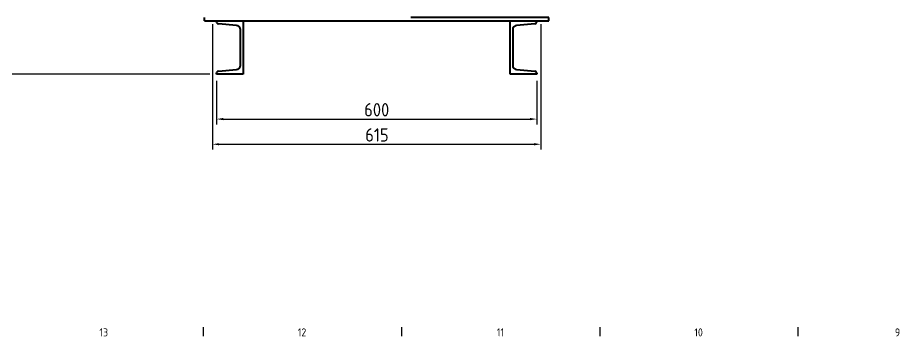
# Model space of a CAD drawing. Header units: millimetres. Extents: x 0 to 5945, y 0 to 4205.
# Drawn here: x 1139 to 2791, y 83 to 680 of the extents above; entities that cross this region are included whole.
import ezdxf

# ---------------------------------------------------------------- set-up
doc = ezdxf.new("R2010")
doc.units = ezdxf.units.MM
doc.header["$LTSCALE"] = 5
doc.layers.get('0').update_dxf_attribs({"color": 3, "lineweight": 25})
for name, color, linetype, lineweight in [('가시적인 것(ISO)', 3, 'Continuous', 40), ('경계(ISO)', 7, 'Continuous', 25), ('치수(ISO)', 2, 'Continuous', 25)]:
    doc.layers.add(name, color=color, linetype=linetype, lineweight=lineweight)
doc.styles.add('문자 텍스트_PSTEK_POSCO', font='isocp.shx')
doc.styles.add('치수 텍스트_PSTEK_POSCO', font='isocp.shx')
doc.dimstyles.new('치수_PSTEK_POSCO', dxfattribs={"dimscale": 5, "dimtxt": 5, "dimasz": 2.5, "dimexe": 2, "dimexo": 2.5, "dimgap": 1, "dimtad": 1, "dimrnd": 1e-08, "dimdsep": 46, "dimtxsty": '치수 텍스트_PSTEK_POSCO', "dimcen": 0.09, "dimdle": 10, "dimclrd": 7, "dimclre": 7, "dimclrt": 2, "dimadec": 1, "dimazin": 2, "dimtfac": 1, "dimtmove": 0, "dimatfit": 3, "dimfxl": 0, "dimtolj": 1, "dimlwd": -1, "dimlwe": -1, "dimarcsym": 0})

# ---------------------------------------------------------------- blocks, each defined once
blk = doc.blocks.new('경계 Default Border')
at = {"layer": '경계(ISO)'}
for p, q in [((297.25, 20), (297.25, 16.6)), ((371.56, 20), (371.56, 16.6)), ((445.88, 20), (445.88, 16.6)), ((520.19, 20), (520.19, 16.6))]:
    blk.add_line(p, q, dxfattribs=at)
at = {"layer": '경계(ISO)', "color": 2, "char_height": 3, "attachment_point": 7, "style": '문자 텍스트_PSTEK_POSCO'}
for s, insert in [('13', (258.41, 16.57)), ('12', (332.72, 16.57)), ('11', (407.37, 16.6)), ('10', (481.35, 16.57)), ('9', (556.49, 16.57))]:
    blk.add_mtext(s, dxfattribs=dict(at, insert=insert))
blk = doc.blocks.new('*D23')
at = {"layer": 'Defpoints', "color": 0}
for p in [(1464.1, 1692.6), (1014.1, 574.4), (1511.4, 574.4)]:
    blk.add_point(p, dxfattribs=at)
at = {"layer": '치수(ISO)', "color": 7}
for p, q in [((1451.6, 1692.6), (1004.1, 1692.6)), ((1014.1, 1680.1), (1014.1, 586.9)), ((1498.9, 574.4), (1004.1, 574.4))]:
    blk.add_line(p, q, dxfattribs=at)
for points in [[(1012, 1680.1), (1016.2, 1680.1), (1014.1, 1692.6)], [(1012, 586.9), (1016.2, 586.9), (1014.1, 574.4)]]:
    blk.add_solid(points, dxfattribs=at)
at = {"layer": '치수(ISO)', "color": 2, "insert": (996.6, 1096.5), "char_height": 25, "attachment_point": 4, "rotation": 90, "style": '치수 텍스트_PSTEK_POSCO'}
blk.add_mtext('\\A1;1118.2', dxfattribs=at)
blk = doc.blocks.new('*D24')
at = {"layer": 'Defpoints', "color": 0}
for p in [(1511.4, 574.4), (2111.4, 574.4), (2111.4, 490.2)]:
    blk.add_point(p, dxfattribs=at)
at = {"layer": '치수(ISO)', "color": 7}
for p, q in [((1511.4, 561.9), (1511.4, 480.2)), ((2111.4, 561.9), (2111.4, 480.2)), ((1523.9, 490.2), (2098.9, 490.2))]:
    blk.add_line(p, q, dxfattribs=at)
for points in [[(1523.9, 492.3), (1523.9, 488.1), (1511.4, 490.2)], [(2098.9, 492.3), (2098.9, 488.1), (2111.4, 490.2)]]:
    blk.add_solid(points, dxfattribs=at)
at = {"layer": '치수(ISO)', "color": 2, "insert": (1788.1, 507.7), "char_height": 25, "attachment_point": 4, "style": '치수 텍스트_PSTEK_POSCO'}
blk.add_mtext('\\A1;600', dxfattribs=at)
blk = doc.blocks.new('*D25')
at = {"layer": 'Defpoints', "color": 0}
for p in [(1503.9, 680.4), (2118.9, 680.4), (2118.9, 443)]:
    blk.add_point(p, dxfattribs=at)
at = {"layer": '치수(ISO)', "color": 7}
for p, q in [((1503.9, 667.9), (1503.9, 433)), ((2118.9, 667.9), (2118.9, 433)), ((1516.4, 443), (2106.4, 443))]:
    blk.add_line(p, q, dxfattribs=at)
for points in [[(1516.4, 445.1), (1516.4, 440.9), (1503.9, 443)], [(2106.4, 445.1), (2106.4, 440.9), (2118.9, 443)]]:
    blk.add_solid(points, dxfattribs=at)
at = {"layer": '치수(ISO)', "color": 2, "insert": (1790.1, 460.5), "char_height": 25, "attachment_point": 4, "style": '치수 텍스트_PSTEK_POSCO'}
blk.add_mtext('\\A1;615', dxfattribs=at)

msp = doc.modelspace()

# ---------------------------------------------------------------- linework, layer by layer
at = {"layer": '가시적인 것(ISO)'}
for p, q in [((1488.876, 674.394), (1488.876, 680.394)), ((2133.876, 680.394), (1875.376, 680.394)), ((2133.876, 674.394), (2133.876, 680.394)), ((1488.876, 674.394), (1511.376, 674.394)), ((1511.376, 672.747), (1511.376, 674.394)), ((1511.376, 674.394), (1561.376, 674.394)), ((1549.074, 665.784), (1515.028, 668.762)), ((1561.376, 674.394), (2061.376, 674.394)), ((1561.376, 674.394), (1561.376, 574.394)), ((2061.376, 574.394), (2061.376, 674.394)), ((2061.376, 674.394), (2111.376, 674.394)), ((2107.725, 668.762), (2073.679, 665.784)), ((2111.376, 674.394), (2133.876, 674.394)), ((2111.376, 674.394), (2111.376, 672.747)), ((1556.376, 590.975), (1556.376, 657.814)), ((2066.376, 657.814), (2066.376, 590.975)), ((1515.028, 580.027), (1549.074, 583.005)), ((2073.679, 583.005), (2107.725, 580.027)), ((1511.376, 574.394), (1511.376, 576.042)), ((1561.376, 574.394), (1511.376, 574.394)), ((2111.376, 574.394), (2061.376, 574.394)), ((2111.376, 576.042), (2111.376, 574.394))]:
    msp.add_line(p, q, dxfattribs=at)
for centre, radius, start, end in [((1515.376, 672.747), 4, 180, 265), ((1548.376, 657.814), 8, 0, 85), ((2074.376, 657.814), 8, 95, 180), ((2107.376, 672.747), 4, 275, 0), ((1515.376, 576.042), 4, 95, 180), ((1548.376, 590.975), 8, 275, 0), ((2074.376, 590.975), 8, 180, 265), ((2107.376, 576.042), 4, 0, 85)]:
    msp.add_arc(centre, radius, start, end, dxfattribs=at)

# ---------------------------------------------------------------- block references
at = {"xscale": 5, "yscale": 5, "zscale": 5}
msp.add_blockref('경계 Default Border', (0, 0), dxfattribs=at)

# ---------------------------------------------------------------- dimensions: what is measured, and where the dimension line sits
at = {"layer": '치수(ISO)', "color": 7}
for base, p1, p2, angle, picture, middle in [((1014.076, 574.394), (1464.076, 1692.594), (1511.376, 574.394), 90, '*D23', (1014.076, 1133.494)), ((2118.876, 443.033), (1503.876, 680.394), (2118.876, 680.394), 180, '*D25', (1811.376, 443.033)), ((2111.376, 490.218), (1511.376, 574.394), (2111.376, 574.394), 180, '*D24', (1811.376, 490.218))]:
    dim = msp.add_linear_dim(base=base, p1=p1, p2=p2, angle=angle, dimstyle='치수_PSTEK_POSCO', override={"dimdec": 2, "dimtp": 0, "dimtm": 0, "dimtdec": 2, "dimtofl": 0, "dimatfit": 1}, dxfattribs=at)
    dim.commit()
    dim.dimension.update_dxf_attribs({"geometry": picture, "text_midpoint": middle, "dimtype": 160})

doc.saveas('drawing.dxf')
